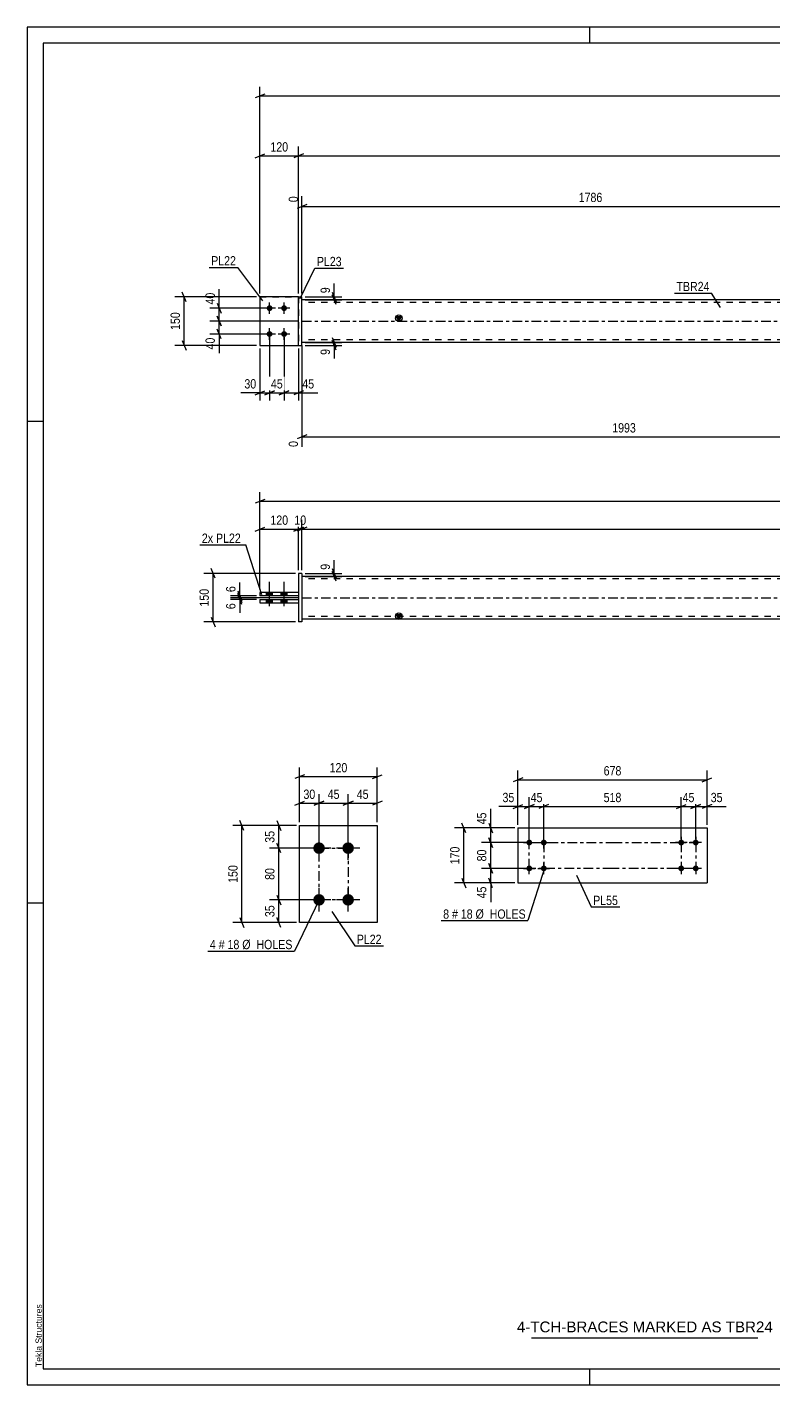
# Model space of a CAD drawing. Header units: millimetres. Extents: x 0 to 594, y 0 to 420.
# Drawn here: x 0 to 231, y 0 to 420 of the extents above; entities that cross this region are included whole.
import ezdxf

# ---------------------------------------------------------------- set-up
doc = ezdxf.new("R2010")
doc.units = ezdxf.units.MM
doc.linetypes.add('DXK_LINE_DOT2', pattern=[3.9198, 1.9599, -1.9599])
doc.linetypes.add('DXK_LINE_DOT3', pattern=[5.9187, 2.979, -0.9799, 0.9799, -0.9799])
doc.styles.add('Arial', font='ARIAL.TTF', dxfattribs={"height": 0.2})
doc.styles.add('Arial Narrow', font='ARIALN.TTF', dxfattribs={"height": 0.2})

# ---------------------------------------------------------------- blocks, each defined once
blk = doc.blocks.new('Unknown-489684812-1163')
at = {"color": 5, "linetype": 'Continuous'}
for p, q in [((594, 420), (0, 420)), ((0, 420), (0, 0)), ((174, 415), (174, 420)), ((589, 415), (5, 415)), ((5, 415), (5, 5)), ((5, 298), (0, 298)), ((5, 149), (0, 149)), ((5, 5), (589, 5)), ((174, 0), (174, 5)), ((0, 0), (594, 0))]:
    blk.add_line(p, q, dxfattribs=at)
at = {"color": 174, "linetype": 'Continuous', "style": 'Arial'}
blk.add_text('Tekla Structures', height=1.9102, rotation=90, dxfattribs=at).set_placement((4.5, 5.5))
blk = doc.blocks.new('Unknown-489684812-5788')
at = {"color": 7, "linetype": 'Continuous'}
blk.add_line((156, 14.5), (226, 14.5), dxfattribs=at)
at = {"color": 7, "style": 'Arial'}
blk.add_text('4-TCH-BRACES MARKED AS TBR24', height=3.3428, dxfattribs=at).set_placement((151.49, 16.25))
blk = doc.blocks.new('Part-489684812-1911 - 1883')
at = {"color": 2, "linetype": 'Continuous'}
for p, q in [((71.98, 242.91), (71.98, 241.91)), ((71.98, 242.91), (83.98, 242.91)), ((71.98, 241.91), (83.98, 241.91)), ((83.98, 242.91), (83.98, 241.91))]:
    blk.add_line(p, q, dxfattribs=at)
blk = doc.blocks.new('Part-489684812-1895 - 1883')
at = {"linetype": 'Continuous'}
blk.add_hatch(color=2, dxfattribs=at).paths.add_polyline_path([(114.98, 236.91), (114.18, 238.31), (115.78, 238.31)])
at = {"color": 2, "linetype": 'Continuous'}
for p, q in [((453.5, 250.11), (84.98, 250.11)), ((283.22, 242.81), (283.22, 244.21)), ((311.38, 244.21), (283.22, 244.21)), ((296.1, 244.21), (296.1, 244.11)), ((311.38, 244.21), (311.38, 244.11)), ((311.38, 242.81), (283.22, 242.81)), ((296.1, 242.81), (296.1, 242.91)), ((311.38, 242.81), (311.38, 242.91)), ((453.5, 236.91), (84.98, 236.91)), ((114.98, 236.91), (114.18, 238.31)), ((114.18, 238.31), (115.78, 238.31)), ((115.78, 238.31), (114.98, 236.91))]:
    blk.add_line(p, q, dxfattribs=at)
at = {"color": 7, "linetype": 'DXK_LINE_DOT2'}
for p, q in [((84.98, 250.11), (84.98, 236.91)), ((453.5, 249.31), (84.98, 249.31)), ((453.5, 250.11), (453.5, 236.91)), ((267.93, 242.81), (267.93, 244.21)), ((283.22, 244.21), (267.93, 244.21)), ((296.1, 244.11), (296.1, 242.91)), ((311.38, 244.11), (311.38, 242.91)), ((283.22, 242.81), (267.93, 242.81)), ((453.5, 237.71), (84.98, 237.71))]:
    blk.add_line(p, q, dxfattribs=at)
at = {"color": 7, "linetype": 'DXK_LINE_DOT3'}
blk.add_line((84.98, 243.51), (453.5, 243.51), dxfattribs=at)
at = {"color": 2, "linetype": 'Continuous'}
blk.add_circle((114.98, 237.81), 1, dxfattribs=at)
blk = doc.blocks.new('Part-489684812-1916 - 1883')
at = {"color": 2, "linetype": 'Continuous'}
for p, q in [((71.98, 245.11), (71.98, 244.11)), ((83.98, 245.11), (71.98, 245.11)), ((83.98, 244.11), (71.98, 244.11)), ((83.98, 245.11), (83.98, 244.11))]:
    blk.add_line(p, q, dxfattribs=at)
blk = doc.blocks.new('Part-489684812-1919 - 1883')
at = {"color": 2, "linetype": 'Continuous'}
for p, q in [((84.98, 251.01), (83.98, 251.01)), ((83.98, 251.01), (83.98, 236.01)), ((84.98, 251.01), (84.98, 236.01)), ((84.98, 236.01), (83.98, 236.01))]:
    blk.add_line(p, q, dxfattribs=at)
blk = doc.blocks.new('Bolt-489684812-1924 - 1883')
at = {"linetype": 'Continuous'}
for points in [[(74.08, 244.11), (75.88, 244.11), (75.88, 245.11), (74.08, 245.11)], [(74.08, 244.11), (75.88, 244.11), (75.88, 245.11), (74.08, 245.11)], [(78.58, 244.11), (80.38, 244.11), (80.38, 245.11), (78.58, 245.11)], [(78.58, 244.11), (80.38, 244.11), (80.38, 245.11), (78.58, 245.11)], [(74.08, 241.91), (75.88, 241.91), (75.88, 242.91), (74.08, 242.91)], [(74.08, 241.91), (75.88, 241.91), (75.88, 242.91), (74.08, 242.91)], [(78.58, 241.91), (80.38, 241.91), (80.38, 242.91), (78.58, 242.91)], [(78.58, 241.91), (80.38, 241.91), (80.38, 242.91), (78.58, 242.91)]]:
    blk.add_hatch(color=1, dxfattribs=at).paths.add_polyline_path(points)
at = {"color": 1, "linetype": 'Continuous'}
for p, q in [((74.98, 240.91), (74.98, 248.41)), ((74.98, 240.91), (74.98, 248.41)), ((79.48, 240.91), (79.48, 248.41)), ((79.48, 240.91), (79.48, 248.41)), ((74.08, 244.11), (74.08, 245.11)), ((74.08, 244.11), (74.08, 245.11)), ((75.88, 244.11), (75.88, 245.11)), ((75.88, 244.11), (75.88, 245.11)), ((78.58, 244.11), (78.58, 245.11)), ((78.58, 244.11), (78.58, 245.11)), ((80.38, 244.11), (80.38, 245.11)), ((80.38, 244.11), (80.38, 245.11)), ((74.08, 241.91), (74.08, 242.91)), ((74.08, 241.91), (74.08, 242.91)), ((75.88, 241.91), (75.88, 242.91)), ((75.88, 241.91), (75.88, 242.91)), ((78.58, 241.91), (78.58, 242.91)), ((78.58, 241.91), (78.58, 242.91)), ((80.38, 241.91), (80.38, 242.91)), ((80.38, 241.91), (80.38, 242.91))]:
    blk.add_line(p, q, dxfattribs=at)
blk = doc.blocks.new('Bolt-489684812-3208 - 3206')
at = {"linetype": 'Continuous'}
for points in [[(202.31, 166.86, -1), (202.31, 168.66, -1)], [(206.81, 166.86, -1), (206.81, 168.66, -1)], [(202.31, 158.86, -1), (202.31, 160.66, -1)], [(206.81, 158.86, -1), (206.81, 160.66, -1)]]:
    blk.add_hatch(color=1, dxfattribs=at).paths.add_polyline_path(points)
at = {"color": 1, "linetype": 'Continuous'}
for p, q in [((202.31, 169.56), (202.31, 165.96)), ((206.81, 169.56), (206.81, 165.96)), ((204.11, 167.76), (200.51, 167.76)), ((208.61, 167.76), (205.01, 167.76)), ((204.11, 159.76), (200.51, 159.76)), ((202.31, 161.56), (202.31, 157.96)), ((208.61, 159.76), (205.01, 159.76)), ((206.81, 161.56), (206.81, 157.96))]:
    blk.add_line(p, q, dxfattribs=at)
blk = doc.blocks.new('Part-489684812-3207 - 3206')
at = {"color": 2, "linetype": 'Continuous'}
for p, q in [((151.81, 172.26), (151.81, 155.26)), ((151.81, 172.26), (181.01, 172.26)), ((181.11, 172.26), (210.31, 172.26)), ((210.31, 172.26), (210.31, 155.26)), ((151.81, 155.26), (181.01, 155.26)), ((181.11, 155.26), (210.31, 155.26))]:
    blk.add_line(p, q, dxfattribs=at)
blk = doc.blocks.new('Bolt-489684812-3209 - 3206')
at = {"linetype": 'Continuous'}
for points in [[(155.31, 168.66, -1), (155.31, 166.86, -1)], [(159.81, 168.66, -1), (159.81, 166.86, -1)], [(155.31, 160.66, -1), (155.31, 158.86, -1)], [(159.81, 160.66, -1), (159.81, 158.86, -1)]]:
    blk.add_hatch(color=1, dxfattribs=at).paths.add_polyline_path(points)
at = {"color": 1, "linetype": 'Continuous'}
for p, q in [((155.31, 165.96), (155.31, 169.56)), ((159.81, 165.96), (159.81, 169.56)), ((153.51, 167.76), (157.11, 167.76)), ((158.01, 167.76), (161.61, 167.76)), ((153.51, 159.76), (157.11, 159.76)), ((155.31, 157.96), (155.31, 161.56)), ((158.01, 159.76), (161.61, 159.76)), ((159.81, 157.96), (159.81, 161.56))]:
    blk.add_line(p, q, dxfattribs=at)
blk = doc.blocks.new('Bolt-489684812-2123 - 2113')
at = {"linetype": 'Continuous'}
for points in [[(74.98, 332.17, -1), (74.98, 333.97, -1)], [(79.48, 332.17, -1), (79.48, 333.97, -1)], [(74.98, 324.17, -1), (74.98, 325.97, -1)], [(79.48, 324.17, -1), (79.48, 325.97, -1)]]:
    blk.add_hatch(color=1, dxfattribs=at).paths.add_polyline_path(points)
at = {"color": 1, "linetype": 'Continuous'}
for p, q in [((76.78, 333.07), (73.18, 333.07)), ((74.98, 331.27), (74.98, 334.87)), ((81.28, 333.07), (77.68, 333.07)), ((79.48, 331.27), (79.48, 334.87)), ((76.78, 325.07), (73.18, 325.07)), ((74.98, 323.27), (74.98, 326.87)), ((81.28, 325.07), (77.68, 325.07)), ((79.48, 323.27), (79.48, 326.87))]:
    blk.add_line(p, q, dxfattribs=at)
blk = doc.blocks.new('Part-489684812-2134 - 2113')
at = {"color": 2, "linetype": 'Continuous'}
for p, q in [((83.98, 321.57), (83.98, 336.57)), ((83.98, 336.57), (84.98, 336.57)), ((84.98, 321.57), (84.98, 336.57)), ((83.98, 321.57), (84.98, 321.57))]:
    blk.add_line(p, q, dxfattribs=at)
blk = doc.blocks.new('Part-489684812-2139 - 2113')
at = {"color": 2, "linetype": 'Continuous'}
for p, q in [((71.98, 336.57), (71.98, 321.57)), ((83.98, 336.57), (71.98, 336.57)), ((71.98, 321.57), (83.98, 321.57))]:
    blk.add_line(p, q, dxfattribs=at)
at = {"color": 7, "linetype": 'DXK_LINE_DOT2'}
blk.add_line((83.98, 321.57), (83.98, 336.57), dxfattribs=at)
blk = doc.blocks.new('Part-489684812-2140 - 2113')
at = {"color": 7, "linetype": 'DXK_LINE_DOT2'}
for p, q in [((71.98, 336.57), (71.98, 321.57)), ((71.98, 336.57), (83.98, 336.57)), ((83.98, 336.57), (83.98, 321.57)), ((71.98, 321.57), (83.98, 321.57))]:
    blk.add_line(p, q, dxfattribs=at)
blk = doc.blocks.new('Part-489684812-2156 - 2113')
at = {"linetype": 'Continuous'}
blk.add_hatch(color=2, dxfattribs=at).paths.add_polyline_path([(114.98, 329.07), (114.18, 330.47), (115.78, 330.47)])
at = {"color": 2, "linetype": 'Continuous'}
for p, q in [((453.5, 335.67), (84.98, 335.67)), ((114.98, 329.07), (114.18, 330.47)), ((114.18, 330.47), (115.78, 330.47)), ((115.78, 330.47), (114.98, 329.07)), ((453.5, 322.47), (84.98, 322.47))]:
    blk.add_line(p, q, dxfattribs=at)
at = {"color": 7, "linetype": 'DXK_LINE_DOT2'}
for p, q in [((84.98, 322.47), (84.98, 335.67)), ((453.5, 334.87), (84.98, 334.87)), ((267.93, 335.67), (267.93, 334.87)), ((296.1, 335.67), (296.1, 334.87)), ((453.5, 335.67), (453.5, 322.47)), ((453.5, 323.27), (84.98, 323.27)), ((283.22, 322.47), (283.22, 323.27)), ((311.38, 322.47), (311.38, 323.27))]:
    blk.add_line(p, q, dxfattribs=at)
at = {"color": 7, "linetype": 'DXK_LINE_DOT3'}
blk.add_line((84.98, 329.07), (453.5, 329.07), dxfattribs=at)
at = {"color": 2, "linetype": 'Continuous'}
blk.add_circle((114.98, 329.97), 1, dxfattribs=at)
blk = doc.blocks.new('Bolt-489684812-1755 - 1749')
at = {"linetype": 'Continuous'}
for points in [[(90.29, 164.23, -1), (90.29, 167.83, -1)], [(99.29, 164.23, -1), (99.29, 167.83, -1)], [(90.29, 148.23, -1), (90.29, 151.83, -1)], [(99.29, 148.23, -1), (99.29, 151.83, -1)]]:
    blk.add_hatch(color=1, dxfattribs=at).paths.add_polyline_path(points)
at = {"color": 1, "linetype": 'Continuous'}
for p, q in [((90.29, 162.43), (90.29, 169.63)), ((99.29, 162.43), (99.29, 169.63)), ((93.89, 166.03), (86.69, 166.03)), ((102.89, 166.03), (95.69, 166.03)), ((90.29, 146.43), (90.29, 153.63)), ((99.29, 146.43), (99.29, 153.63)), ((93.89, 150.03), (86.69, 150.03)), ((102.89, 150.03), (95.69, 150.03))]:
    blk.add_line(p, q, dxfattribs=at)
blk = doc.blocks.new('Part-489684812-1770 - 1749')
at = {"color": 2, "linetype": 'Continuous'}
for p, q in [((84.29, 143.03), (84.29, 173.03)), ((84.29, 173.03), (108.29, 173.03)), ((108.29, 173.03), (108.29, 143.03)), ((108.29, 143.03), (84.29, 143.03))]:
    blk.add_line(p, q, dxfattribs=at)
blk = doc.blocks.new('Rectangle-489684812-3975 - 3206')
at = {"color": 1, "linetype": 'DXK_LINE_DOT3'}
for p, q in [((155.31, 167.76), (181.01, 167.76)), ((155.31, 159.76), (155.31, 167.76)), ((181.11, 167.76), (206.81, 167.76)), ((206.81, 167.76), (206.81, 159.76)), ((181.01, 159.76), (155.31, 159.76)), ((206.81, 159.76), (181.11, 159.76))]:
    blk.add_line(p, q, dxfattribs=at)
blk = doc.blocks.new('Rectangle-489684812-1870 - 1749')
at = {"color": 1, "linetype": 'DXK_LINE_DOT3'}
blk.add_lwpolyline([(90.29, 166.03), (99.29, 166.03), (99.29, 150.03), (90.29, 150.03), (90.29, 166.03)], close=True, dxfattribs=at)
blk = doc.blocks.new('Line-489684812-3985 - 3206')
at = {"color": 1, "linetype": 'DXK_LINE_DOT3'}
blk.add_line((159.81, 167.76), (159.81, 159.76), dxfattribs=at)
blk = doc.blocks.new('Line-489684812-3992 - 3206')
at = {"color": 1, "linetype": 'DXK_LINE_DOT3'}
blk.add_line((202.31, 167.76), (202.31, 159.76), dxfattribs=at)
blk = doc.blocks.new('StraightDimension-489684812-1947 - 1883')
at = {"color": 7, "linetype": 'Continuous'}
for p, q in [((94.38, 252.51), (95.58, 249.51)), ((85.98, 251.01), (97.38, 251.01)), ((85.98, 250.11), (97.38, 250.11)), ((95.58, 248.61), (94.38, 251.61)), ((94.98, 250.11), (94.98, 251.01))]:
    blk.add_line(p, q, dxfattribs=at)
at = {"color": 0}
blk.add_wipeout([(94.23, 254.57), (90.03, 254.57), (90.03, 251.54), (94.23, 251.54)], dxfattribs=at)
at = {"color": 7, "linetype": 'Continuous'}
blk.add_line((94.98, 251.01), (94.98, 255.09), dxfattribs=at)
blk.add_line((94.98, 251.01), (94.98, 255.09), dxfattribs=at)
at = {"color": 3, "style": 'Arial Narrow'}
blk.add_text('9', height=2.86, rotation=90.0002, dxfattribs=at).set_placement((93.63, 252.14))
blk = doc.blocks.new('StraightDimension-489684812-5094 - 1883')
at = {"color": 7, "linetype": 'Continuous'}
for p, q in [((58.13, 249.51), (56.93, 252.51)), ((82.98, 251.01), (54.68, 251.01)), ((57.53, 236.01), (57.53, 251.01)), ((82.98, 236.01), (54.68, 236.01)), ((56.93, 237.51), (58.13, 234.51))]:
    blk.add_line(p, q, dxfattribs=at)
at = {"color": 0}
blk.add_wipeout([(56.78, 246.86), (52.58, 246.86), (52.58, 240.17), (56.78, 240.17)], dxfattribs=at)
at = {"color": 3, "style": 'Arial Narrow'}
blk.add_text('150', height=2.863, rotation=90.0002, dxfattribs=at).set_placement((56.18, 240.77))
blk = doc.blocks.new('StraightDimension-489684812-2014 - 1883')
at = {"color": 7, "linetype": 'Continuous'}
for p, q in [((65.17, 245.01), (66.37, 242.01)), ((66.37, 241.41), (65.17, 244.41)), ((83.98, 243.51), (62.92, 243.51)), ((70.98, 242.91), (62.92, 242.91)), ((65.77, 242.91), (65.77, 243.51))]:
    blk.add_line(p, q, dxfattribs=at)
at = {"color": 0}
blk.add_wipeout([(65.02, 242.39), (60.82, 242.39), (60.82, 239.36), (65.02, 239.36)], dxfattribs=at)
at = {"color": 7, "linetype": 'Continuous'}
blk.add_line((65.77, 242.91), (65.77, 238.83), dxfattribs=at)
blk.add_line((65.77, 242.91), (65.77, 238.83), dxfattribs=at)
at = {"color": 3, "style": 'Arial Narrow'}
blk.add_text('6', height=2.86, rotation=90.0002, dxfattribs=at).set_placement((64.42, 239.96))
blk = doc.blocks.new('StraightDimension-489684812-1936 - 1883')
at = {"color": 7, "linetype": 'Continuous'}
for p, q in [((73.48, 273.93), (70.48, 272.73)), ((71.98, 246.11), (71.98, 276.18)), ((71.98, 273.33), (466.5, 273.33)), ((465, 272.73), (468, 273.93)), ((466.5, 246.11), (466.5, 276.18))]:
    blk.add_line(p, q, dxfattribs=at)
at = {"color": 0}
blk.add_wipeout([(273.49, 274.08), (273.49, 278.28), (264.98, 278.28), (264.98, 274.08)], dxfattribs=at)
at = {"color": 3, "style": 'Arial Narrow'}
blk.add_text('3945', height=2.863, dxfattribs=at).set_placement((265.58, 274.68))
blk = doc.blocks.new('StraightDimension-489684812-1956 - 1883')
at = {"color": 7, "linetype": 'Continuous'}
for p, q in [((70.48, 264.11), (73.48, 265.31)), ((71.98, 246.11), (71.98, 267.56)), ((71.98, 264.71), (83.98, 264.71)), ((85.48, 265.31), (82.48, 264.11)), ((83.98, 252.01), (83.98, 267.56))]:
    blk.add_line(p, q, dxfattribs=at)
at = {"color": 0}
blk.add_wipeout([(81.32, 265.46), (81.32, 269.66), (74.64, 269.66), (74.64, 265.46)], dxfattribs=at)
at = {"color": 3, "style": 'Arial Narrow'}
blk.add_text('120', height=2.863, dxfattribs=at).set_placement((75.24, 266.06))
blk = doc.blocks.new('StraightDimension-489684812-1968 - 1883')
at = {"color": 7, "linetype": 'Continuous'}
for p, q in [((82.48, 264.11), (85.48, 265.31)), ((86.48, 265.31), (83.48, 264.11)), ((83.98, 252.01), (83.98, 267.56)), ((83.98, 264.71), (84.98, 264.71)), ((84.98, 252.01), (84.98, 267.56))]:
    blk.add_line(p, q, dxfattribs=at)
at = {"color": 0}
blk.add_wipeout([(86.91, 265.46), (86.91, 269.66), (82.05, 269.66), (82.05, 265.46)], dxfattribs=at)
at = {"color": 3, "style": 'Arial Narrow'}
blk.add_text('10', height=2.863, dxfattribs=at).set_placement((82.65, 266.06))
blk = doc.blocks.new('StraightDimension-489684812-1977 - 1883')
at = {"color": 7, "linetype": 'Continuous'}
for p, q in [((86.48, 265.31), (83.48, 264.11)), ((84.98, 252.01), (84.98, 267.56)), ((84.98, 264.71), (453.5, 264.71)), ((452, 264.11), (455, 265.31)), ((453.5, 252.01), (453.5, 267.56))]:
    blk.add_line(p, q, dxfattribs=at)
at = {"color": 0}
blk.add_wipeout([(273.49, 265.46), (273.49, 269.66), (264.98, 269.66), (264.98, 265.46)], dxfattribs=at)
at = {"color": 3, "style": 'Arial Narrow'}
blk.add_text('3685', height=2.863, dxfattribs=at).set_placement((265.58, 266.06))
blk = doc.blocks.new('StraightDimension-489684812-2027 - 1883')
at = {"color": 7, "linetype": 'Continuous'}
for p, q in [((70.98, 244.11), (62.92, 244.11)), ((65.17, 245.61), (66.37, 242.61)), ((66.37, 242.01), (65.17, 245.01)), ((65.77, 243.51), (65.77, 244.11)), ((83.98, 243.51), (62.92, 243.51))]:
    blk.add_line(p, q, dxfattribs=at)
at = {"color": 0}
blk.add_wipeout([(65.02, 247.67), (60.82, 247.67), (60.82, 244.64), (65.02, 244.64)], dxfattribs=at)
at = {"color": 7, "linetype": 'Continuous'}
blk.add_line((65.77, 244.11), (65.77, 248.19), dxfattribs=at)
blk.add_line((65.77, 244.11), (65.77, 248.19), dxfattribs=at)
at = {"color": 3, "style": 'Arial Narrow'}
blk.add_text('6', height=2.86, rotation=90.0002, dxfattribs=at).set_placement((64.42, 245.24))
blk = doc.blocks.new('StraightDimension-489684812-4089 - 3206')
at = {"color": 7, "linetype": 'Continuous'}
for p, q in [((151.81, 173.26), (151.81, 190.03)), ((210.31, 173.26), (210.31, 190.03)), ((153.31, 187.78), (150.31, 186.58)), ((151.81, 187.18), (210.31, 187.18)), ((208.81, 186.58), (211.81, 187.78))]:
    blk.add_line(p, q, dxfattribs=at)
at = {"color": 0}
blk.add_wipeout([(184.41, 187.93), (184.41, 192.13), (177.72, 192.13), (177.72, 187.93)], dxfattribs=at)
at = {"color": 3, "style": 'Arial Narrow'}
blk.add_text('678', height=2.863, dxfattribs=at).set_placement((178.32, 188.53))
blk = doc.blocks.new('StraightDimension-489684812-4053 - 3206')
at = {"color": 7, "linetype": 'Continuous'}
for p, q in [((154.31, 159.76), (140.53, 159.76)), ((142.78, 161.26), (143.98, 158.26)), ((143.38, 155.26), (143.38, 159.76)), ((143.98, 153.76), (142.78, 156.76)), ((150.81, 155.26), (140.53, 155.26))]:
    blk.add_line(p, q, dxfattribs=at)
at = {"color": 0}
blk.add_wipeout([(142.63, 154.73), (138.43, 154.73), (138.43, 149.88), (142.63, 149.88)], dxfattribs=at)
at = {"color": 7, "linetype": 'Continuous'}
blk.add_line((143.38, 155.26), (143.38, 149.35), dxfattribs=at)
blk.add_line((143.38, 155.26), (143.38, 149.35), dxfattribs=at)
at = {"color": 3, "style": 'Arial Narrow'}
blk.add_text('45', height=2.863, rotation=90.0002, dxfattribs=at).set_placement((142.03, 150.48))
blk = doc.blocks.new('StraightDimension-489684812-4000 - 3206')
at = {"color": 7, "linetype": 'Continuous'}
for p, q in [((206.81, 168.76), (206.81, 181.77)), ((210.31, 173.26), (210.31, 181.77)), ((205.31, 178.32), (208.31, 179.52)), ((206.81, 178.92), (210.31, 178.92)), ((211.81, 179.52), (208.81, 178.32))]:
    blk.add_line(p, q, dxfattribs=at)
at = {"color": 0}
blk.add_wipeout([(215.7, 179.67), (215.7, 183.87), (210.84, 183.87), (210.84, 179.67)], dxfattribs=at)
at = {"color": 7, "linetype": 'Continuous'}
blk.add_line((210.31, 178.92), (216.22, 178.92), dxfattribs=at)
blk.add_line((210.31, 178.92), (216.22, 178.92), dxfattribs=at)
at = {"color": 3, "style": 'Arial Narrow'}
blk.add_text('35', height=2.863, dxfattribs=at).set_placement((211.44, 180.27))
blk = doc.blocks.new('StraightDimension-489684812-4001 - 3206')
at = {"color": 7, "linetype": 'Continuous'}
for p, q in [((202.31, 168.76), (202.31, 181.77)), ((206.81, 168.76), (206.81, 181.77)), ((200.81, 178.32), (203.81, 179.52)), ((202.31, 178.92), (206.81, 178.92)), ((208.31, 179.52), (205.31, 178.32))]:
    blk.add_line(p, q, dxfattribs=at)
at = {"color": 0}
blk.add_wipeout([(206.99, 179.67), (206.99, 183.87), (202.14, 183.87), (202.14, 179.67)], dxfattribs=at)
at = {"color": 3, "style": 'Arial Narrow'}
blk.add_text('45', height=2.863, dxfattribs=at).set_placement((202.74, 180.27))
blk = doc.blocks.new('StraightDimension-489684812-4002 - 3206')
at = {"color": 7, "linetype": 'Continuous'}
for p, q in [((159.81, 168.76), (159.81, 181.77)), ((202.31, 168.76), (202.31, 181.77)), ((161.31, 179.52), (158.31, 178.32)), ((159.81, 178.92), (202.31, 178.92)), ((200.81, 178.32), (203.81, 179.52))]:
    blk.add_line(p, q, dxfattribs=at)
at = {"color": 0}
blk.add_wipeout([(184.41, 179.67), (184.41, 183.87), (177.72, 183.87), (177.72, 179.67)], dxfattribs=at)
at = {"color": 3, "style": 'Arial Narrow'}
blk.add_text('518', height=2.863, dxfattribs=at).set_placement((178.32, 180.27))
blk = doc.blocks.new('StraightDimension-489684812-4003 - 3206')
at = {"color": 7, "linetype": 'Continuous'}
for p, q in [((155.31, 168.76), (155.31, 181.77)), ((159.81, 168.76), (159.81, 181.77)), ((153.81, 178.32), (156.81, 179.52)), ((155.31, 178.92), (159.81, 178.92)), ((161.31, 179.52), (158.31, 178.32))]:
    blk.add_line(p, q, dxfattribs=at)
at = {"color": 0}
blk.add_wipeout([(159.99, 179.67), (159.99, 183.87), (155.14, 183.87), (155.14, 179.67)], dxfattribs=at)
at = {"color": 3, "style": 'Arial Narrow'}
blk.add_text('45', height=2.863, dxfattribs=at).set_placement((155.74, 180.27))
blk = doc.blocks.new('StraightDimension-489684812-4004 - 3206')
at = {"color": 7, "linetype": 'Continuous'}
for p, q in [((151.81, 173.26), (151.81, 181.77)), ((155.31, 168.76), (155.31, 181.77)), ((150.31, 178.32), (153.31, 179.52)), ((151.81, 178.92), (155.31, 178.92)), ((156.81, 179.52), (153.81, 178.32))]:
    blk.add_line(p, q, dxfattribs=at)
at = {"color": 0}
blk.add_wipeout([(151.29, 179.67), (151.29, 183.87), (146.43, 183.87), (146.43, 179.67)], dxfattribs=at)
at = {"color": 7, "linetype": 'Continuous'}
blk.add_line((151.81, 178.92), (145.91, 178.92), dxfattribs=at)
blk.add_line((151.81, 178.92), (145.91, 178.92), dxfattribs=at)
at = {"color": 3, "style": 'Arial Narrow'}
blk.add_text('35', height=2.863, dxfattribs=at).set_placement((147.03, 180.27))
blk = doc.blocks.new('StraightDimension-489684812-4051 - 3206')
at = {"color": 7, "linetype": 'Continuous'}
for p, q in [((150.81, 172.26), (140.53, 172.26)), ((142.78, 173.76), (143.98, 170.76)), ((143.38, 167.76), (143.38, 172.26)), ((143.98, 166.26), (142.78, 169.26)), ((154.31, 167.76), (140.53, 167.76))]:
    blk.add_line(p, q, dxfattribs=at)
at = {"color": 0}
blk.add_wipeout([(142.63, 177.64), (138.43, 177.64), (138.43, 172.78), (142.63, 172.78)], dxfattribs=at)
at = {"color": 7, "linetype": 'Continuous'}
blk.add_line((143.38, 172.26), (143.38, 178.16), dxfattribs=at)
blk.add_line((143.38, 172.26), (143.38, 178.16), dxfattribs=at)
at = {"color": 3, "style": 'Arial Narrow'}
blk.add_text('45', height=2.863, rotation=90.0002, dxfattribs=at).set_placement((142.03, 173.38))
blk = doc.blocks.new('StraightDimension-489684812-4052 - 3206')
at = {"color": 7, "linetype": 'Continuous'}
for p, q in [((142.78, 169.26), (143.98, 166.26)), ((154.31, 167.76), (140.53, 167.76)), ((143.38, 159.76), (143.38, 167.76)), ((154.31, 159.76), (140.53, 159.76)), ((143.98, 158.26), (142.78, 161.26))]:
    blk.add_line(p, q, dxfattribs=at)
at = {"color": 0}
blk.add_wipeout([(142.63, 166.18), (138.43, 166.18), (138.43, 161.33), (142.63, 161.33)], dxfattribs=at)
at = {"color": 3, "style": 'Arial Narrow'}
blk.add_text('80', height=2.863, rotation=90.0002, dxfattribs=at).set_placement((142.03, 161.93))
blk = doc.blocks.new('StraightDimension-489684812-4080 - 3206')
at = {"color": 7, "linetype": 'Continuous'}
for p, q in [((150.81, 172.26), (132.22, 172.26)), ((135.67, 170.76), (134.47, 173.76)), ((135.07, 155.26), (135.07, 172.26)), ((134.47, 156.76), (135.67, 153.76)), ((150.81, 155.26), (132.22, 155.26))]:
    blk.add_line(p, q, dxfattribs=at)
at = {"color": 0}
blk.add_wipeout([(134.32, 167.1), (130.12, 167.1), (130.12, 160.41), (134.32, 160.41)], dxfattribs=at)
at = {"color": 3, "style": 'Arial Narrow'}
blk.add_text('170', height=2.863, rotation=90.0002, dxfattribs=at).set_placement((133.72, 161.01))
blk = doc.blocks.new('StraightDimension-489684812-2187 - 2113')
at = {"color": 7, "linetype": 'Continuous'}
for p, q in [((83.98, 329.07), (56.53, 329.07)), ((58.78, 330.57), (59.98, 327.57)), ((59.38, 325.07), (59.38, 329.07)), ((73.98, 325.07), (56.53, 325.07)), ((59.98, 323.57), (58.78, 326.57))]:
    blk.add_line(p, q, dxfattribs=at)
at = {"color": 0}
blk.add_wipeout([(58.63, 324.55), (54.43, 324.55), (54.43, 319.69), (58.63, 319.69)], dxfattribs=at)
at = {"color": 7, "linetype": 'Continuous'}
blk.add_line((59.38, 325.07), (59.38, 319.17), dxfattribs=at)
blk.add_line((59.38, 325.07), (59.38, 319.17), dxfattribs=at)
at = {"color": 3, "style": 'Arial Narrow'}
blk.add_text('40', height=2.863, rotation=90.0002, dxfattribs=at).set_placement((58.03, 320.29))
blk = doc.blocks.new('StraightDimension-489684812-2504 - 2113')
at = {"color": 7, "linetype": 'Continuous'}
for p, q in [((83.98, 337.57), (83.98, 383.03)), ((454.5, 337.57), (454.5, 383.03)), ((85.48, 380.78), (82.48, 379.58)), ((83.98, 380.18), (454.5, 380.18)), ((453, 379.58), (456, 380.78))]:
    blk.add_line(p, q, dxfattribs=at)
at = {"color": 0}
blk.add_wipeout([(273.49, 380.93), (273.49, 385.13), (264.98, 385.13), (264.98, 380.93)], dxfattribs=at)
at = {"color": 3, "style": 'Arial Narrow'}
blk.add_text('3705', height=2.863, dxfattribs=at).set_placement((265.58, 381.53))
blk = doc.blocks.new('StraightDimension-489684812-2409 - 2113')
at = {"color": 7, "linetype": 'Continuous'}
for p, q in [((263.54, 346.12), (263.54, 373.16)), ((84.98, 337.57), (84.98, 367.67)), ((86.48, 365.15), (83.48, 363.95)), ((84.98, 364.55), (263.54, 364.55)), ((262.04, 363.95), (265.04, 365.15))]:
    blk.add_line(p, q, dxfattribs=at)
at = {"color": 0, "linetype": 'Continuous'}
for points in [[(262.94, 373.76), (258.74, 373.76), (258.74, 365.25), (262.94, 365.25)], [(84.38, 368.27), (80.18, 368.27), (80.18, 365.25), (84.38, 365.25)]]:
    blk.add_wipeout(points, dxfattribs=at)
at = {"color": 0}
blk.add_wipeout([(178.51, 365.3), (178.51, 369.5), (170, 369.5), (170, 365.3)], dxfattribs=at)
at = {"color": 3, "linetype": 'Continuous', "style": 'Arial Narrow'}
for s, height, p in [('1786', 2.863, (262.34, 365.85)), ('0', 2.86, (83.78, 365.85))]:
    blk.add_text(s, height=height, rotation=90.0002, dxfattribs=at).set_placement(p)
at = {"color": 3, "style": 'Arial Narrow'}
blk.add_text('1786', height=2.863, dxfattribs=at).set_placement((170.6, 365.9))
blk = doc.blocks.new('StraightDimension-489684812-2288 - 2113')
at = {"color": 7, "linetype": 'Continuous'}
for p, q in [((79.48, 324.07), (79.48, 304.48)), ((83.98, 320.57), (83.98, 304.48)), ((77.98, 306.28), (80.98, 307.48)), ((79.48, 306.88), (83.98, 306.88)), ((85.48, 307.48), (82.48, 306.28))]:
    blk.add_line(p, q, dxfattribs=at)
at = {"color": 0}
blk.add_wipeout([(89.36, 307.63), (89.36, 311.83), (84.5, 311.83), (84.5, 307.63)], dxfattribs=at)
at = {"color": 7, "linetype": 'Continuous'}
blk.add_line((83.98, 306.88), (89.88, 306.88), dxfattribs=at)
blk.add_line((83.98, 306.88), (89.88, 306.88), dxfattribs=at)
at = {"color": 3, "style": 'Arial Narrow'}
blk.add_text('45', height=2.863, dxfattribs=at).set_placement((85.1, 308.23))
blk = doc.blocks.new('StraightDimension-489684812-2174 - 2113')
at = {"color": 7, "linetype": 'Continuous'}
for p, q in [((73.98, 333.07), (56.53, 333.07)), ((58.78, 334.57), (59.98, 331.57)), ((59.38, 329.07), (59.38, 333.07)), ((83.98, 329.07), (56.53, 329.07)), ((59.98, 327.57), (58.78, 330.57))]:
    blk.add_line(p, q, dxfattribs=at)
at = {"color": 0}
blk.add_wipeout([(58.63, 338.45), (54.43, 338.45), (54.43, 333.6), (58.63, 333.6)], dxfattribs=at)
at = {"color": 7, "linetype": 'Continuous'}
blk.add_line((59.38, 333.07), (59.38, 338.98), dxfattribs=at)
blk.add_line((59.38, 333.07), (59.38, 338.98), dxfattribs=at)
at = {"color": 3, "style": 'Arial Narrow'}
blk.add_text('40', height=2.863, rotation=90.0002, dxfattribs=at).set_placement((58.03, 334.2))
blk = doc.blocks.new('StraightDimension-489684812-2561 - 2113')
at = {"color": 7, "linetype": 'Continuous'}
for p, q in [((85.98, 336.57), (97.38, 336.57)), ((94.38, 338.07), (95.58, 335.07)), ((95.58, 334.17), (94.38, 337.17)), ((94.98, 335.67), (94.98, 336.57)), ((85.98, 335.67), (97.38, 335.67))]:
    blk.add_line(p, q, dxfattribs=at)
at = {"color": 0}
blk.add_wipeout([(94.23, 340.13), (90.03, 340.13), (90.03, 337.1), (94.23, 337.1)], dxfattribs=at)
at = {"color": 7, "linetype": 'Continuous'}
blk.add_line((94.98, 336.57), (94.98, 340.65), dxfattribs=at)
blk.add_line((94.98, 336.57), (94.98, 340.65), dxfattribs=at)
at = {"color": 3, "style": 'Arial Narrow'}
blk.add_text('9', height=2.86, rotation=90.0002, dxfattribs=at).set_placement((93.63, 337.7))
blk = doc.blocks.new('StraightDimension-489684812-2259 - 2113')
at = {"color": 7, "linetype": 'Continuous'}
for p, q in [((74.98, 324.07), (74.98, 304.48)), ((71.98, 320.57), (71.98, 304.48)), ((70.48, 306.28), (73.48, 307.48)), ((71.98, 306.88), (74.98, 306.88)), ((76.48, 307.48), (73.48, 306.28))]:
    blk.add_line(p, q, dxfattribs=at)
at = {"color": 0}
blk.add_wipeout([(71.45, 307.63), (71.45, 311.83), (66.6, 311.83), (66.6, 307.63)], dxfattribs=at)
at = {"color": 7, "linetype": 'Continuous'}
blk.add_line((71.98, 306.88), (66.07, 306.88), dxfattribs=at)
blk.add_line((71.98, 306.88), (66.07, 306.88), dxfattribs=at)
at = {"color": 3, "style": 'Arial Narrow'}
blk.add_text('30', height=2.863, dxfattribs=at).set_placement((67.2, 308.23))
blk = doc.blocks.new('StraightDimension-489684812-2275 - 2113')
at = {"color": 7, "linetype": 'Continuous'}
for p, q in [((74.98, 324.07), (74.98, 304.48)), ((79.48, 324.07), (79.48, 304.48)), ((73.48, 306.28), (76.48, 307.48)), ((74.98, 306.88), (79.48, 306.88)), ((80.98, 307.48), (77.98, 306.28))]:
    blk.add_line(p, q, dxfattribs=at)
at = {"color": 0}
blk.add_wipeout([(79.66, 307.63), (79.66, 311.83), (74.8, 311.83), (74.8, 307.63)], dxfattribs=at)
at = {"color": 3, "style": 'Arial Narrow'}
blk.add_text('45', height=2.863, dxfattribs=at).set_placement((75.4, 308.23))
blk = doc.blocks.new('StraightDimension-489684812-2335 - 2113')
at = {"color": 7, "linetype": 'Continuous'}
for p, q in [((84.98, 321.47), (84.98, 290.14)), ((284.3, 321.47), (284.3, 284.66)), ((86.48, 293.87), (83.48, 292.67)), ((84.98, 293.27), (284.3, 293.27)), ((282.8, 292.67), (285.8, 293.87))]:
    blk.add_line(p, q, dxfattribs=at)
at = {"color": 0}
blk.add_wipeout([(188.9, 294.02), (188.9, 298.22), (180.38, 298.22), (180.38, 294.02)], dxfattribs=at)
at = {"color": 0, "linetype": 'Continuous'}
for points in [[(84.38, 292.57), (80.18, 292.57), (80.18, 289.54), (84.38, 289.54)], [(283.7, 292.57), (279.5, 292.57), (279.5, 284.06), (283.7, 284.06)]]:
    blk.add_wipeout(points, dxfattribs=at)
at = {"color": 3, "style": 'Arial Narrow'}
blk.add_text('1993', height=2.863, dxfattribs=at).set_placement((180.98, 294.62))
at = {"color": 3, "linetype": 'Continuous', "style": 'Arial Narrow'}
for s, height, p in [('0', 2.86, (83.78, 290.14)), ('1993', 2.863, (283.1, 284.66))]:
    blk.add_text(s, height=height, rotation=90.0002, dxfattribs=at).set_placement(p)
blk = doc.blocks.new('StraightDimension-489684812-2462 - 2113')
at = {"color": 7, "linetype": 'Continuous'}
for p, q in [((73.48, 399.31), (70.48, 398.11)), ((71.98, 337.57), (71.98, 401.56)), ((465, 398.11), (468, 399.31)), ((466.5, 337.57), (466.5, 401.56)), ((71.98, 398.71), (466.5, 398.71))]:
    blk.add_line(p, q, dxfattribs=at)
at = {"color": 0}
blk.add_wipeout([(273.49, 399.46), (273.49, 403.66), (264.98, 403.66), (264.98, 399.46)], dxfattribs=at)
at = {"color": 3, "style": 'Arial Narrow'}
blk.add_text('3945', height=2.863, dxfattribs=at).set_placement((265.58, 400.06))
blk = doc.blocks.new('StraightDimension-489684812-2482 - 2113')
at = {"color": 7, "linetype": 'Continuous'}
for p, q in [((71.98, 337.57), (71.98, 383.03)), ((83.98, 337.57), (83.98, 383.03)), ((70.48, 379.58), (73.48, 380.78)), ((71.98, 380.18), (83.98, 380.18)), ((85.48, 380.78), (82.48, 379.58))]:
    blk.add_line(p, q, dxfattribs=at)
at = {"color": 0}
blk.add_wipeout([(81.32, 380.93), (81.32, 385.13), (74.64, 385.13), (74.64, 380.93)], dxfattribs=at)
at = {"color": 3, "style": 'Arial Narrow'}
blk.add_text('120', height=2.863, dxfattribs=at).set_placement((75.24, 381.53))
blk = doc.blocks.new('StraightDimension-489684812-2552 - 2113')
at = {"color": 7, "linetype": 'Continuous'}
for p, q in [((94.38, 323.97), (95.58, 320.97)), ((85.98, 322.47), (97.38, 322.47)), ((85.98, 321.57), (97.38, 321.57)), ((95.58, 320.07), (94.38, 323.07)), ((94.98, 321.57), (94.98, 322.47))]:
    blk.add_line(p, q, dxfattribs=at)
at = {"color": 0}
blk.add_wipeout([(94.23, 321.05), (90.03, 321.05), (90.03, 318.02), (94.23, 318.02)], dxfattribs=at)
at = {"color": 7, "linetype": 'Continuous'}
blk.add_line((94.98, 321.57), (94.98, 317.49), dxfattribs=at)
blk.add_line((94.98, 321.57), (94.98, 317.49), dxfattribs=at)
at = {"color": 3, "style": 'Arial Narrow'}
blk.add_text('9', height=2.86, rotation=90.0002, dxfattribs=at).set_placement((93.63, 318.62))
blk = doc.blocks.new('StraightDimension-489684812-5073 - 2113')
at = {"color": 7, "linetype": 'Continuous'}
for p, q in [((70.98, 336.57), (45.73, 336.57)), ((49.18, 335.07), (47.98, 338.07)), ((48.58, 321.57), (48.58, 336.57)), ((70.98, 321.57), (45.73, 321.57)), ((47.98, 323.07), (49.18, 320.07))]:
    blk.add_line(p, q, dxfattribs=at)
at = {"color": 0}
blk.add_wipeout([(47.83, 332.41), (43.63, 332.41), (43.63, 325.73), (47.83, 325.73)], dxfattribs=at)
at = {"color": 3, "style": 'Arial Narrow'}
blk.add_text('150', height=2.863, rotation=90.0002, dxfattribs=at).set_placement((47.23, 326.33))
blk = doc.blocks.new('StraightDimension-489684812-1804 - 1749')
at = {"color": 7, "linetype": 'Continuous'}
for p, q in [((89.29, 166.03), (74.98, 166.03)), ((78.43, 164.53), (77.23, 167.53)), ((77.83, 150.03), (77.83, 166.03)), ((77.23, 151.53), (78.43, 148.53)), ((89.29, 150.03), (74.98, 150.03))]:
    blk.add_line(p, q, dxfattribs=at)
at = {"color": 0}
blk.add_wipeout([(77.08, 160.46), (72.88, 160.46), (72.88, 155.6), (77.08, 155.6)], dxfattribs=at)
at = {"color": 3, "style": 'Arial Narrow'}
blk.add_text('80', height=2.863, rotation=90.0002, dxfattribs=at).set_placement((76.48, 156.2))
blk = doc.blocks.new('StraightDimension-489684812-1788 - 1749')
at = {"color": 7, "linetype": 'Continuous'}
for p, q in [((83.29, 173.03), (74.98, 173.03)), ((77.23, 174.53), (78.43, 171.53)), ((77.83, 166.03), (77.83, 173.03)), ((89.29, 166.03), (74.98, 166.03)), ((78.43, 164.53), (77.23, 167.53))]:
    blk.add_line(p, q, dxfattribs=at)
at = {"color": 0}
blk.add_wipeout([(77.08, 171.96), (72.88, 171.96), (72.88, 167.1), (77.08, 167.1)], dxfattribs=at)
at = {"color": 3, "style": 'Arial Narrow'}
blk.add_text('35', height=2.863, rotation=90.0002, dxfattribs=at).set_placement((76.48, 167.7))
blk = doc.blocks.new('StraightDimension-489684812-1772 - 1749')
at = {"color": 7, "linetype": 'Continuous'}
for p, q in [((77.23, 151.53), (78.43, 148.53)), ((89.29, 150.03), (74.98, 150.03)), ((77.83, 143.03), (77.83, 150.03)), ((83.29, 143.03), (74.98, 143.03)), ((78.43, 141.53), (77.23, 144.53))]:
    blk.add_line(p, q, dxfattribs=at)
at = {"color": 0}
blk.add_wipeout([(77.08, 148.96), (72.88, 148.96), (72.88, 144.1), (77.08, 144.1)], dxfattribs=at)
at = {"color": 3, "style": 'Arial Narrow'}
blk.add_text('35', height=2.863, rotation=90.0002, dxfattribs=at).set_placement((76.48, 144.7))
blk = doc.blocks.new('StraightDimension-489684812-1818 - 1749')
at = {"color": 7, "linetype": 'Continuous'}
for p, q in [((83.29, 173.03), (63.58, 173.03)), ((67.03, 171.53), (65.83, 174.53)), ((66.43, 143.03), (66.43, 173.03)), ((83.29, 143.03), (63.58, 143.03)), ((65.83, 144.53), (67.03, 141.53))]:
    blk.add_line(p, q, dxfattribs=at)
at = {"color": 0}
blk.add_wipeout([(65.68, 161.37), (61.48, 161.37), (61.48, 154.69), (65.68, 154.69)], dxfattribs=at)
at = {"color": 3, "style": 'Arial Narrow'}
blk.add_text('150', height=2.863, rotation=90.0002, dxfattribs=at).set_placement((65.08, 155.29))
blk = doc.blocks.new('StraightDimension-489684812-1829 - 1749')
at = {"color": 7, "linetype": 'Continuous'}
for p, q in [((84.29, 174.03), (84.29, 182.77)), ((90.29, 167.03), (90.29, 182.77)), ((82.79, 179.32), (85.79, 180.52)), ((84.29, 179.92), (90.29, 179.92)), ((91.79, 180.52), (88.79, 179.32))]:
    blk.add_line(p, q, dxfattribs=at)
at = {"color": 0}
blk.add_wipeout([(89.72, 180.67), (89.72, 184.87), (84.86, 184.87), (84.86, 180.67)], dxfattribs=at)
at = {"color": 3, "style": 'Arial Narrow'}
blk.add_text('30', height=2.863, dxfattribs=at).set_placement((85.46, 181.27))
blk = doc.blocks.new('StraightDimension-489684812-1839 - 1749')
at = {"color": 7, "linetype": 'Continuous'}
for p, q in [((90.29, 167.03), (90.29, 182.77)), ((99.29, 167.03), (99.29, 182.77)), ((88.79, 179.32), (91.79, 180.52)), ((90.29, 179.92), (99.29, 179.92)), ((100.79, 180.52), (97.79, 179.32))]:
    blk.add_line(p, q, dxfattribs=at)
at = {"color": 0}
blk.add_wipeout([(97.22, 180.67), (97.22, 184.87), (92.36, 184.87), (92.36, 180.67)], dxfattribs=at)
at = {"color": 3, "style": 'Arial Narrow'}
blk.add_text('45', height=2.863, dxfattribs=at).set_placement((92.96, 181.27))
blk = doc.blocks.new('StraightDimension-489684812-1849 - 1749')
at = {"color": 7, "linetype": 'Continuous'}
for p, q in [((99.29, 167.03), (99.29, 182.77)), ((108.29, 174.03), (108.29, 182.77)), ((97.79, 179.32), (100.79, 180.52)), ((99.29, 179.92), (108.29, 179.92)), ((109.79, 180.52), (106.79, 179.32))]:
    blk.add_line(p, q, dxfattribs=at)
at = {"color": 0}
blk.add_wipeout([(106.22, 180.67), (106.22, 184.87), (101.36, 184.87), (101.36, 180.67)], dxfattribs=at)
at = {"color": 3, "style": 'Arial Narrow'}
blk.add_text('45', height=2.863, dxfattribs=at).set_placement((101.96, 181.27))
blk = doc.blocks.new('StraightDimension-489684812-1860 - 1749')
at = {"color": 7, "linetype": 'Continuous'}
for p, q in [((84.29, 174.03), (84.29, 190.99)), ((108.29, 174.03), (108.29, 190.99)), ((85.79, 188.74), (82.79, 187.54)), ((84.29, 188.14), (108.29, 188.14)), ((106.79, 187.54), (109.79, 188.74))]:
    blk.add_line(p, q, dxfattribs=at)
at = {"color": 0}
blk.add_wipeout([(99.63, 188.89), (99.63, 193.09), (92.95, 193.09), (92.95, 188.89)], dxfattribs=at)
at = {"color": 3, "style": 'Arial Narrow'}
blk.add_text('120', height=2.863, dxfattribs=at).set_placement((93.55, 189.49))
blk = doc.blocks.new('MarkSet-489684812-2104 - 1883')
at = {"color": 0}
blk.add_wipeout([(57.51, 260.47), (57.51, 263.47), (54.04, 263.47), (54.04, 260.47)], dxfattribs=at)
blk.add_wipeout([(57.51, 260.47), (57.51, 263.47), (54.04, 263.47), (54.04, 260.47)], dxfattribs=at)
blk.add_wipeout([(66.09, 260.47), (66.09, 263.47), (58.41, 263.47), (58.41, 260.47)], dxfattribs=at)
blk.add_wipeout([(66.09, 260.47), (66.09, 263.47), (58.41, 263.47), (58.41, 260.47)], dxfattribs=at)
at = {"color": 30, "linetype": 'Continuous'}
for p in [(53.44, 259.87), (72.54, 244.43)]:
    blk.add_line(p, (67.59, 259.87), dxfattribs=at)
at = {"color": 3, "style": 'Arial Narrow'}
for s, p in [('2x', (54.04, 260.47)), ('PL22', (58.41, 260.47))]:
    blk.add_text(s, height=2.863, dxfattribs=at).set_placement(p)
blk = doc.blocks.new('MarkSet-489684812-4112 - 3206')
at = {"color": 0}
blk.add_wipeout([(130.51, 144.21), (130.51, 147.21), (128.68, 147.21), (128.68, 144.21)], dxfattribs=at)
blk.add_wipeout([(130.51, 144.21), (130.51, 147.21), (128.68, 147.21), (128.68, 144.21)], dxfattribs=at)
blk.add_wipeout([(133.24, 144.21), (133.24, 147.21), (131.41, 147.21), (131.41, 144.21)], dxfattribs=at)
blk.add_wipeout([(133.24, 144.21), (133.24, 147.21), (131.41, 147.21), (131.41, 144.21)], dxfattribs=at)
at = {"color": 3, "style": 'Arial Narrow'}
blk.add_text('8', height=2.86, dxfattribs=at).set_placement((128.68, 144.21))
at = {"color": 0}
blk.add_wipeout([(137.8, 144.21), (137.8, 147.21), (134.14, 147.21), (134.14, 144.21)], dxfattribs=at)
blk.add_wipeout([(137.8, 144.21), (137.8, 147.21), (134.14, 147.21), (134.14, 144.21)], dxfattribs=at)
at = {"color": 3, "style": 'Arial Narrow'}
blk.add_text('#', height=2.86, dxfattribs=at).set_placement((131.41, 144.21))
at = {"color": 0}
blk.add_wipeout([(154.22, 144.21), (154.22, 147.21), (138.7, 147.21), (138.7, 144.21)], dxfattribs=at)
blk.add_wipeout([(154.22, 144.21), (154.22, 147.21), (138.7, 147.21), (138.7, 144.21)], dxfattribs=at)
at = {"color": 7, "linetype": 'Continuous'}
for p in [(160.08, 160.18), (128.08, 143.61)]:
    blk.add_line(p, (154.82, 143.61), dxfattribs=at)
at = {"color": 3, "style": 'Arial Narrow'}
for s, p in [('18', (134.14, 144.21)), ('Ø  HOLES', (138.7, 144.21))]:
    blk.add_text(s, height=2.863, dxfattribs=at).set_placement(p)
blk = doc.blocks.new('Mark-489684812-4122 - 3206')
at = {"color": 0}
blk.add_wipeout([(182.74, 148.43), (182.74, 151.43), (175.07, 151.43), (175.07, 148.43)], dxfattribs=at)
blk.add_wipeout([(182.74, 148.43), (182.74, 151.43), (175.07, 151.43), (175.07, 148.43)], dxfattribs=at)
at = {"color": 30, "linetype": 'Continuous'}
for p, q in [((169.95, 157.71), (174.47, 147.83)), ((174.47, 147.83), (183.34, 147.83))]:
    blk.add_line(p, q, dxfattribs=at)
at = {"color": 3, "style": 'Arial Narrow'}
blk.add_text('PL55', height=2.863, dxfattribs=at).set_placement((175.07, 148.43))
blk = doc.blocks.new('Mark-489684812-2130 - 2113')
at = {"color": 0}
blk.add_wipeout([(97.28, 346.07), (97.28, 349.07), (89.61, 349.07), (89.61, 346.07)], dxfattribs=at)
blk.add_wipeout([(97.28, 346.07), (97.28, 349.07), (89.61, 349.07), (89.61, 346.07)], dxfattribs=at)
at = {"color": 30, "linetype": 'Continuous'}
for p, q in [((84.49, 336.1), (89.01, 345.47)), ((89.01, 345.47), (97.88, 345.47))]:
    blk.add_line(p, q, dxfattribs=at)
at = {"color": 3, "style": 'Arial Narrow'}
blk.add_text('PL23', height=2.863, dxfattribs=at).set_placement((89.61, 346.07))
blk = doc.blocks.new('Mark-489684812-2135 - 2113')
at = {"color": 0}
blk.add_wipeout([(64.58, 346.3), (64.58, 349.3), (56.91, 349.3), (56.91, 346.3)], dxfattribs=at)
blk.add_wipeout([(64.58, 346.3), (64.58, 349.3), (56.91, 349.3), (56.91, 346.3)], dxfattribs=at)
at = {"color": 30, "linetype": 'Continuous'}
for p in [(56.31, 345.7), (72.93, 335.3)]:
    blk.add_line(p, (65.18, 345.7), dxfattribs=at)
at = {"color": 3, "style": 'Arial Narrow'}
blk.add_text('PL22', height=2.863, dxfattribs=at).set_placement((56.91, 346.3))
blk = doc.blocks.new('Mark-489684812-2152 - 2113')
at = {"color": 0}
blk.add_wipeout([(211.06, 338.34), (211.06, 341.34), (200.84, 341.34), (200.84, 338.34)], dxfattribs=at)
blk.add_wipeout([(211.06, 338.34), (211.06, 341.34), (200.84, 341.34), (200.84, 338.34)], dxfattribs=at)
at = {"color": 30, "linetype": 'Continuous'}
for p in [(200.24, 337.74), (214.5, 333.3)]:
    blk.add_line(p, (211.66, 337.74), dxfattribs=at)
at = {"color": 3, "style": 'Arial Narrow'}
blk.add_text('TBR24', height=2.863, dxfattribs=at).set_placement((200.84, 338.34))
blk = doc.blocks.new('Mark-489684812-1751 - 1749')
at = {"color": 0}
blk.add_wipeout([(58.35, 134.79), (58.35, 137.79), (56.52, 137.79), (56.52, 134.79)], dxfattribs=at)
blk.add_wipeout([(58.35, 134.79), (58.35, 137.79), (56.52, 137.79), (56.52, 134.79)], dxfattribs=at)
blk.add_wipeout([(61.08, 134.79), (61.08, 137.79), (59.25, 137.79), (59.25, 134.79)], dxfattribs=at)
blk.add_wipeout([(61.08, 134.79), (61.08, 137.79), (59.25, 137.79), (59.25, 134.79)], dxfattribs=at)
at = {"color": 3, "style": 'Arial Narrow'}
blk.add_text('4', height=2.86, dxfattribs=at).set_placement((56.52, 134.79))
at = {"color": 0}
blk.add_wipeout([(65.64, 134.79), (65.64, 137.79), (61.98, 137.79), (61.98, 134.79)], dxfattribs=at)
blk.add_wipeout([(65.64, 134.79), (65.64, 137.79), (61.98, 137.79), (61.98, 134.79)], dxfattribs=at)
at = {"color": 3, "style": 'Arial Narrow'}
blk.add_text('#', height=2.86, dxfattribs=at).set_placement((59.25, 134.79))
at = {"color": 0}
blk.add_wipeout([(82.06, 134.79), (82.06, 137.79), (66.54, 137.79), (66.54, 134.79)], dxfattribs=at)
blk.add_wipeout([(82.06, 134.79), (82.06, 137.79), (66.54, 137.79), (66.54, 134.79)], dxfattribs=at)
at = {"color": 7, "linetype": 'Continuous'}
for p in [(90.29, 150.03), (55.92, 134.19)]:
    blk.add_line(p, (82.66, 134.19), dxfattribs=at)
at = {"color": 3, "style": 'Arial Narrow'}
for s, p in [('18', (61.98, 134.79)), ('Ø  HOLES', (66.54, 134.79))]:
    blk.add_text(s, height=2.863, dxfattribs=at).set_placement(p)
blk = doc.blocks.new('Mark-489684812-1766 - 1749')
at = {"color": 0}
blk.add_wipeout([(109.63, 136.4), (109.63, 139.4), (101.95, 139.4), (101.95, 136.4)], dxfattribs=at)
blk.add_wipeout([(109.63, 136.4), (109.63, 139.4), (101.95, 139.4), (101.95, 136.4)], dxfattribs=at)
at = {"color": 30, "linetype": 'Continuous'}
for p, q in [((94.28, 146.38), (101.35, 135.8)), ((101.35, 135.8), (110.23, 135.8))]:
    blk.add_line(p, q, dxfattribs=at)
at = {"color": 3, "style": 'Arial Narrow'}
blk.add_text('PL22', height=2.863, dxfattribs=at).set_placement((101.95, 136.4))

msp = doc.modelspace()

# ---------------------------------------------------------------- block references
for name in ['Unknown-489684812-1163', 'Part-489684812-2139 - 2113', 'Part-489684812-2140 - 2113', 'Part-489684812-2134 - 2113', 'Bolt-489684812-2123 - 2113', 'Part-489684812-2156 - 2113', 'Bolt-489684812-1924 - 1883', 'Part-489684812-1919 - 1883', 'Part-489684812-1895 - 1883', 'Part-489684812-1916 - 1883', 'Part-489684812-1911 - 1883', 'Part-489684812-1770 - 1749', 'Part-489684812-3207 - 3206', 'Bolt-489684812-1755 - 1749', 'Bolt-489684812-3209 - 3206', 'Bolt-489684812-3208 - 3206', 'Rectangle-489684812-1870 - 1749', 'Rectangle-489684812-3975 - 3206', 'Line-489684812-3985 - 3206', 'Line-489684812-3992 - 3206', 'Unknown-489684812-5788']:
    msp.add_blockref(name, (0, 0))

# ---------------------------------------------------------------- next in the draw order: block references
for name in ['StraightDimension-489684812-2504 - 2113', 'StraightDimension-489684812-2187 - 2113', 'StraightDimension-489684812-5094 - 1883', 'StraightDimension-489684812-1947 - 1883', 'StraightDimension-489684812-4089 - 3206', 'StraightDimension-489684812-1804 - 1749', 'StraightDimension-489684812-4053 - 3206', 'Mark-489684812-4122 - 3206', 'Mark-489684812-1766 - 1749']:
    msp.add_blockref(name, (0, 0))

# ---------------------------------------------------------------- next in the draw order: block references
for name in ['StraightDimension-489684812-2409 - 2113', 'StraightDimension-489684812-2288 - 2113', 'StraightDimension-489684812-2014 - 1883', 'StraightDimension-489684812-4000 - 3206', 'StraightDimension-489684812-1788 - 1749', 'StraightDimension-489684812-1772 - 1749']:
    msp.add_blockref(name, (0, 0))

# ---------------------------------------------------------------- next in the draw order: block references
for name in ['StraightDimension-489684812-2174 - 2113', 'StraightDimension-489684812-2259 - 2113', 'StraightDimension-489684812-1936 - 1883', 'StraightDimension-489684812-4001 - 3206', 'StraightDimension-489684812-1818 - 1749']:
    msp.add_blockref(name, (0, 0))

# ---------------------------------------------------------------- next in the draw order: block references
for name in ['StraightDimension-489684812-2561 - 2113', 'StraightDimension-489684812-2275 - 2113', 'StraightDimension-489684812-1956 - 1883', 'StraightDimension-489684812-1829 - 1749', 'StraightDimension-489684812-4002 - 3206', 'Mark-489684812-1751 - 1749']:
    msp.add_blockref(name, (0, 0))

# ---------------------------------------------------------------- next in the draw order: block references
for name in ['StraightDimension-489684812-2462 - 2113', 'StraightDimension-489684812-2335 - 2113', 'StraightDimension-489684812-1968 - 1883', 'StraightDimension-489684812-2027 - 1883', 'StraightDimension-489684812-1839 - 1749', 'StraightDimension-489684812-4003 - 3206']:
    msp.add_blockref(name, (0, 0))

# ---------------------------------------------------------------- next in the draw order: block references
for name in ['StraightDimension-489684812-2482 - 2113', 'Mark-489684812-2152 - 2113', 'StraightDimension-489684812-2552 - 2113', 'StraightDimension-489684812-1977 - 1883', 'MarkSet-489684812-2104 - 1883', 'StraightDimension-489684812-1849 - 1749', 'StraightDimension-489684812-4004 - 3206']:
    msp.add_blockref(name, (0, 0))

# ---------------------------------------------------------------- next in the draw order: block references
for name in ['Mark-489684812-2130 - 2113', 'StraightDimension-489684812-5073 - 2113', 'StraightDimension-489684812-1860 - 1749', 'StraightDimension-489684812-4051 - 3206']:
    msp.add_blockref(name, (0, 0))

# ---------------------------------------------------------------- next in the draw order: block references
for name in ['Mark-489684812-2135 - 2113', 'StraightDimension-489684812-4052 - 3206']:
    msp.add_blockref(name, (0, 0))

# ---------------------------------------------------------------- next in the draw order: block references
msp.add_blockref('StraightDimension-489684812-4080 - 3206', (0, 0))

# ---------------------------------------------------------------- next in the draw order: block references
msp.add_blockref('MarkSet-489684812-4112 - 3206', (0, 0))

doc.saveas('drawing.dxf')
